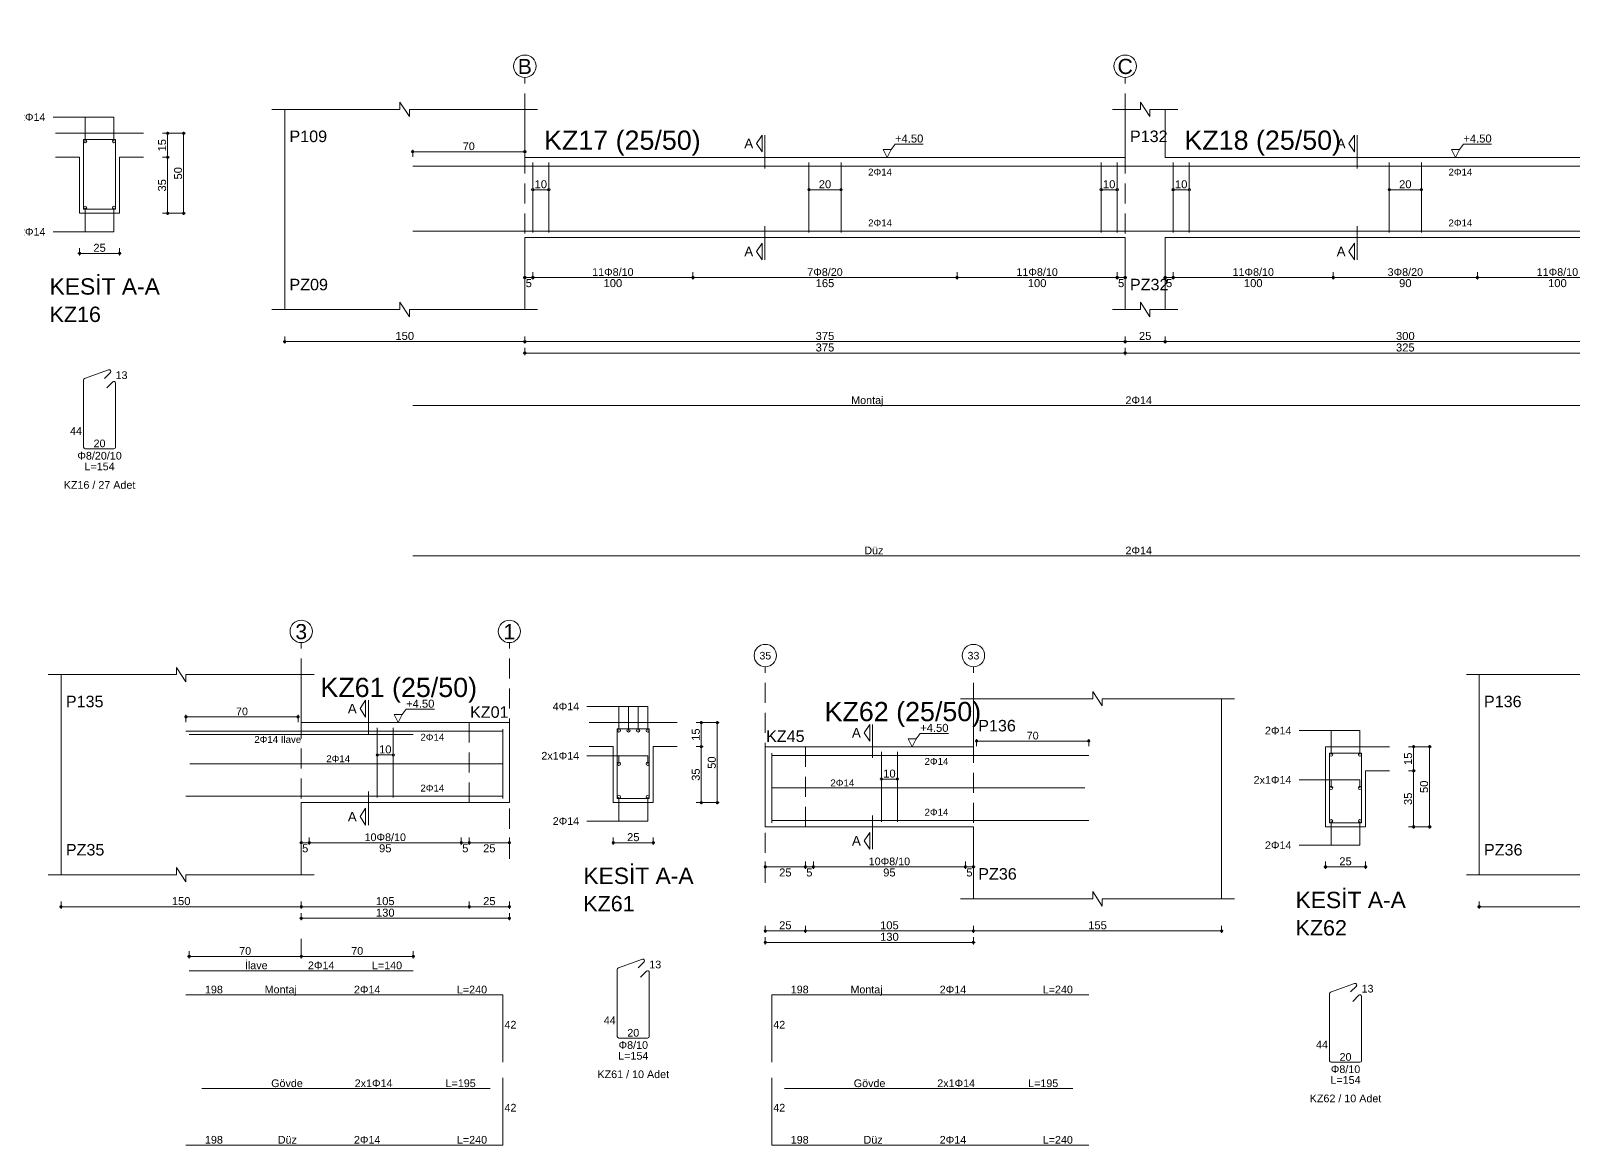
# Model space of a CAD drawing. Header units: millimetres. Extents: x 23801 to 80069, y 9628 to 14137.
# Drawn here: x 32627 to 34072, y 11750 to 12794 of the extents above; entities that cross this region are included whole.
import ezdxf

# ---------------------------------------------------------------- set-up
doc = ezdxf.new("R2010")
doc.units = ezdxf.units.MM
doc.linetypes.add('DASHDOT2', pattern=[12.7, 6.35, -3.175, 0, -3.175])
doc.linetypes.add('DASHED4', pattern=[18.75, 12.5, -6.25])
doc.layers.add('aks', color=251, linetype='DASHDOT2', lineweight=35)
for name, color, linetype in [('Donatı Topl. Uzun. Yazısı', 7, 'Continuous'), ('Donatı Uz. Yazısı', 7, 'Continuous'), ('Donatı Yazısı', 7, 'Continuous'), ('Donatı Çizgisi', 7, 'Continuous'), ('Kiriş', 7, 'Continuous'), ('Standart', 7, 'Continuous'), ('Ölçülendirme', 7, 'Continuous')]:
    doc.layers.add(name, color=color, linetype=linetype)
doc.styles.add('arial_1_18', font='arial.ttf', dxfattribs={"height": 0.2})

# ---------------------------------------------------------------- blocks, each defined once
blk = doc.blocks.new('IDE1071Entity7281')
at = {"layer": 'aks', "color": 30, "linetype": 'DASHED4', "lineweight": 5}
for points in [[(9068.8, 2016.8), (9068.8, 2151.8)], [(9398.8, 2016.8), (9398.8, 2151.8)], [(9068.8, 1955.8), (9068.8, 1966.8)]]:
    blk.add_lwpolyline(points, dxfattribs=at)
at = {"layer": 'aks', "color": 1, "linetype": 'Continuous', "lineweight": 5}
for centre in [(9068.8, 2158.8), (9398.8, 2158.8)]:
    blk.add_circle(centre, 7, dxfattribs=at)
at = {"layer": 'Donatı Çizgisi', "color": 5, "linetype": 'Continuous', "lineweight": 5}
for points in [[(8996.8, 2096.4), (9419.8, 2096.4)], [(8997.8, 2094.4), (9152.3, 2094.4)], [(9073.8, 2055), (9073.8, 2098.6)], [(9083.8, 2055), (9083.8, 2098.6)], [(9223.8, 2055), (9223.8, 2098.6)], [(9243.8, 2055), (9243.8, 2098.6)], [(9383.8, 2055), (9383.8, 2098.6)], [(9393.8, 2055), (9393.8, 2098.6)], [(9419.8, 2054.4), (9419.8, 2097.8)], [(9484.13, 2054.3), (9484.13, 2097.9)], [(9484.13, 2097.9), (9504.13, 2097.9)], [(9504.13, 2054.3), (9504.13, 2097.9)], [(8996.8, 2055.8), (9419.8, 2055.8)], [(9484.13, 2054.3), (9504.13, 2054.3)], [(8997.8, 1946.8), (9152.3, 1946.8)], [(9484.13, 1905.72), (9484.13, 1947.59)], [(9484.8, 1948.54), (9499.81, 1954.01)], [(9497.24, 1948.69), (9500.88, 1952.33)], [(9498.62, 1942.78), (9502.39, 1946.56)], [(9504.13, 1905.72), (9504.13, 1945.84)], [(8996.8, 1931.7), (9419.8, 1931.7)], [(9419.8, 1889.7), (9419.8, 1931.7)], [(9485.15, 1904.7), (9503.11, 1904.7)], [(9419.8, 1837.85), (9419.8, 1879.85)], [(8996.8, 1837.85), (9419.8, 1837.85)]]:
    blk.add_lwpolyline(points, dxfattribs=at)
for centre in [(9485.13, 2096.9), (9503.13, 2096.9), (9485.13, 2055.3), (9503.13, 2055.3)]:
    blk.add_circle(centre, 1, dxfattribs=at)
for centre, start, end in [((9485.15, 1947.59), 110, 180), ((9500.16, 1953.05), 315, 110), ((9503.11, 1945.84), 0, 135), ((9485.15, 1905.72), 180, 270), ((9503.11, 1905.72), 270, 0)]:
    blk.add_arc(centre, 1.02, start, end, dxfattribs=at)
at = {"layer": 'Kiriş', "color": 1, "linetype": 'Continuous', "lineweight": 5}
for points in [[(8750.8, 2131.8), (8910.8, 2131.8)], [(8758.8, 2006.8), (8758.8, 2131.8)], [(8910.8, 2131.8), (8910.8, 2136.3)], [(8916.8, 2127.3), (8910.8, 2136.3)], [(8916.8, 2127.3), (8916.8, 2131.8)], [(8916.8, 2131.8), (9076.8, 2131.8)], [(9068.8, 2101.8), (9068.8, 2131.8)], [(9390.8, 2131.8), (9408.3, 2131.8)], [(9398.8, 2101.8), (9398.8, 2131.8)], [(9408.3, 2131.8), (9408.3, 2136.3)], [(9414.3, 2127.3), (9408.3, 2136.3)], [(9414.3, 2131.8), (9431.8, 2131.8)], [(9414.3, 2127.3), (9414.3, 2131.8)], [(9423.8, 2006.8), (9423.8, 2131.8)], [(9068.8, 2101.8), (9398.8, 2101.8)], [(9466.63, 2101.8), (9521.63, 2101.8)], [(9466.63, 2086.8), (9481.63, 2086.8)], [(9481.63, 2051.8), (9481.63, 2086.8)], [(9506.63, 2086.8), (9521.63, 2086.8)], [(9506.63, 2051.8), (9506.63, 2086.8)], [(9068.8, 2051.8), (9398.8, 2051.8)], [(9068.8, 2006.8), (9068.8, 2051.8)], [(9398.8, 2006.8), (9398.8, 2051.8)], [(9481.63, 2051.8), (9506.63, 2051.8)], [(8750.8, 2006.8), (8910.8, 2006.8)], [(8916.8, 2002.3), (8910.8, 2011.3)], [(8910.8, 2006.8), (8910.8, 2011.3)], [(8916.8, 2006.8), (9076.8, 2006.8)], [(8916.8, 2002.3), (8916.8, 2006.8)], [(9390.8, 2006.8), (9408.3, 2006.8)], [(9414.3, 2002.3), (9408.3, 2011.3)], [(9408.3, 2006.8), (9408.3, 2011.3)], [(9414.3, 2006.8), (9431.8, 2006.8)], [(9414.3, 2002.3), (9414.3, 2006.8)]]:
    blk.add_lwpolyline(points, dxfattribs=at)
at = {"layer": 'Ölçülendirme', "color": 1, "linetype": 'Continuous', "lineweight": 5}
for points in [[(9195.55, 2110.55), (9199.05, 2115.8)], [(9199.05, 2105.3), (9195.55, 2110.55)], [(9199.05, 2105.3), (9199.05, 2115.8)], [(9200.8, 2094.8), (9200.8, 2115.8)], [(9270.55, 2106.8), (9273.05, 2110.13)], [(9273.05, 2110.13), (9290.72, 2110.13)], [(9465.13, 2111.9), (9503.13, 2111.9)], [(9485.13, 2096.9), (9485.13, 2111.9)], [(9503.13, 2096.9), (9503.13, 2111.9)], [(8995.8, 2105.4), (9067.8, 2105.4)], [(8996.8, 2102.15), (8996.8, 2106.65)], [(9066.8, 2102.15), (9066.8, 2106.65)], [(9268.05, 2101.8), (9265.55, 2106.8)], [(9265.55, 2106.8), (9270.55, 2106.8)], [(9270.55, 2106.8), (9268.05, 2101.8)], [(9268.05, 2101.8), (9268.05, 2101.8)], [(9533.38, 2101.8), (9547.88, 2101.8)], [(9536.63, 2050.8), (9536.63, 2102.8)], [(9546.63, 2050.8), (9546.63, 2102.8)], [(9073.8, 2081.6), (9083.8, 2081.6)], [(9223.8, 2081.6), (9243.8, 2081.6)], [(9383.8, 2081.6), (9393.8, 2081.6)], [(9533.38, 2086.8), (9537.88, 2086.8)], [(9200.8, 2037.8), (9200.8, 2058.8)], [(9485.13, 2040.3), (9485.13, 2055.3)], [(9503.13, 2040.3), (9503.13, 2055.3)], [(9195.55, 2043.05), (9199.05, 2048.3)], [(9199.05, 2037.8), (9195.55, 2043.05)], [(9199.05, 2037.8), (9199.05, 2048.3)], [(9533.38, 2051.8), (9547.88, 2051.8)], [(9465.13, 2040.3), (9503.13, 2040.3)], [(9067.8, 2026.8), (9399.8, 2026.8)], [(9068.8, 2025.55), (9068.8, 2030.05)], [(9073.8, 2025.55), (9073.8, 2030.05)], [(9173.8, 2025.55), (9173.8, 2030.05)], [(9293.8, 2025.55), (9293.8, 2030.05)], [(9393.8, 2025.55), (9393.8, 2030.05)], [(9398.8, 2025.55), (9398.8, 2030.05)], [(9480.63, 2026.8), (9507.63, 2026.8)], [(9481.63, 2025.55), (9481.63, 2030.05)], [(9506.63, 2025.55), (9506.63, 2030.05)], [(8757.8, 1986.8), (9424.8, 1986.8)], [(8758.8, 1985.55), (8758.8, 1990.05)], [(9068.8, 1985.55), (9068.8, 1990.05)], [(9398.8, 1985.55), (9398.8, 1990.05)], [(9423.8, 1985.55), (9423.8, 1990.05)], [(9067.8, 1979.6), (9399.8, 1979.6)], [(9068.8, 1978.35), (9068.8, 1982.85)], [(9398.8, 1978.35), (9398.8, 1982.85)], [(8996.8, 1955.8), (9069.8, 1955.8)], [(8997.8, 1954.55), (8997.8, 1959.05)], [(9067.8, 1955.8), (9153.3, 1955.8)], [(9068.8, 1954.55), (9068.8, 1959.05)], [(9068.8, 1954.55), (9068.8, 1959.05)], [(9152.3, 1954.55), (9152.3, 1959.05)]]:
    blk.add_lwpolyline(points, dxfattribs=at)
for centre in [(8996.8, 2105.4), (9066.8, 2105.4), (9536.63, 2101.8), (9546.63, 2101.8), (9073.8, 2081.6), (9083.8, 2081.6), (9223.8, 2081.6), (9243.8, 2081.6), (9383.8, 2081.6), (9393.8, 2081.6), (9536.63, 2086.8), (9536.63, 2051.8), (9546.63, 2051.8), (9068.8, 2026.8), (9073.8, 2026.8), (9073.8, 2026.8), (9173.8, 2026.8), (9173.8, 2026.8), (9293.8, 2026.8), (9293.8, 2026.8), (9393.8, 2026.8), (9393.8, 2026.8), (9398.8, 2026.8), (9481.63, 2026.8), (9506.63, 2026.8), (8758.8, 1986.8), (9068.8, 1986.8), (9068.8, 1986.8), (9398.8, 1986.8), (9398.8, 1986.8), (9423.8, 1986.8), (9068.8, 1979.6), (9398.8, 1979.6), (8997.8, 1955.8), (9068.8, 1955.8), (9068.8, 1955.8), (9152.3, 1955.8)]:
    blk.add_circle(centre, 0.75, dxfattribs=at)
at = {"layer": 'aks', "color": 1, "linetype": 'Continuous', "lineweight": 5, "style": 'arial_1_18'}
for s, p in [('I', (9066.96, 2153.92)), ('J', (9395.5, 2153.92))]:
    blk.add_text(s, height=9.45, dxfattribs=at).set_placement(p)
at = {"layer": 'Donatı Topl. Uzun. Yazısı', "color": 1, "linetype": 'Continuous', "lineweight": 5, "style": 'arial_1_18'}
for s, p in [('L=155', (9125.74, 1947.76)), ('L=465', (9379.82, 1932.66)), ('L=154', (9484.72, 1891.26)), ('L=465', (9379.82, 1838.81))]:
    blk.add_text(s, height=4.8, dxfattribs=at).set_placement(p)
at = {"layer": 'Donatı Uz. Yazısı', "color": 1, "linetype": 'Continuous', "lineweight": 5, "style": 'arial_1_18'}
for s, p in [('13', (9504.13, 1948.3)), ('423', (9022.18, 1932.66)), ('44', (9475.71, 1913.42)), ('42', (9420.76, 1910.7)), ('20', (9490.4, 1905.66)), ('42', (9420.76, 1858.85)), ('423', (9022.18, 1838.81))]:
    blk.add_text(s, height=4.8, dxfattribs=at).set_placement(p)
at = {"layer": 'Donatı Yazısı', "color": 5, "linetype": 'Continuous', "lineweight": 5, "style": 'arial_1_18'}
for s, height, p in [('2Φ14', 4.8, (9443.8, 2109.5)), ('1Φ14 İlave', 4.32, (9039.49, 2089.12)), ('2Φ14', 4.8, (9443.8, 2037.9)), ('1Φ14', 4.8, (9079.68, 1947.76)), ('2Φ14', 4.8, (9220.99, 1932.66)), ('Φ8/20/10', 4.8, (9480.27, 1897.98)), ('KZ16 / 27 Adet', 4.8, (9471.77, 1879.74)), ('2Φ14', 4.8, (9220.99, 1838.81))]:
    blk.add_text(s, height=height, dxfattribs=at).set_placement(p)
for p in [(9260.76, 2090.52), (9260.76, 2058.76)]:
    blk.add_text('2Φ14', height=4.32, rotation=360, dxfattribs=at).set_placement(p)
at = {"layer": 'Donatı Yazısı', "color": 1, "linetype": 'Continuous', "lineweight": 5, "style": 'arial_1_18'}
for s, p in [('İlave', (9037.71, 1947.76)), ('Montaj', (9124.72, 1932.66)), ('Düz', (9132.93, 1838.81))]:
    blk.add_text(s, height=4.8, dxfattribs=at).set_placement(p)
at = {"layer": 'Kiriş', "color": 1, "linetype": 'Continuous', "lineweight": 5, "style": 'arial_1_18'}
for s, height, p in [('P108', 7.2, (8761.8, 2111.4)), ('KZ16 (25/50)', 12, (9080.8, 2106.6)), ('P146', 7.2, (9401.8, 2111.4)), ('PZ08', 7.2, (8761.8, 2018.8)), ('PZ46', 7.2, (9401.8, 2018.8)), ('KESİT A-A', 10.2, (9462.93, 2001)), ('KZ16', 9.6, (9462.93, 1983.92))]:
    blk.add_text(s, height=height, dxfattribs=at).set_placement(p)
at = {"layer": 'Ölçülendirme', "color": 1, "linetype": 'Continuous', "lineweight": 5, "style": 'arial_1_18'}
for s, height, p in [('70', 4.8, (9028.07, 2106.4)), ('A', 5.95, (9187.91, 2107.58)), ('+4.50', 5, (9273.05, 2111.13)), ('A', 5.95, (9187.91, 2040.08)), ('25', 5, (9490.25, 2027.76)), ('5', 5, (9069.36, 2020.8)), ('100', 5, (9117.97, 2020.8)), ('120', 5, (9227.97, 2020.8)), ('100', 5, (9337.97, 2020.8)), ('5', 5, (9394.36, 2020.8)), ('310', 5, (8907.97, 1987.8)), ('330', 5, (9227.97, 1987.8)), ('330', 5, (9227.97, 1980.6)), ('25', 5, (9407.41, 1987.8))]:
    blk.add_text(s, height=height, dxfattribs=at).set_placement(p)
for s, rotation, p in [('15', 90, (9535.67, 2090.42)), ('10', 360, (9074.91, 2082.56)), ('20', 360, (9229.91, 2082.56)), ('10', 360, (9384.91, 2082.56)), ('35', 90, (9535.67, 2065.42)), ('50', 90, (9545.67, 2072.92))]:
    blk.add_text(s, height=5, rotation=rotation, dxfattribs=at).set_placement(p)
at = {"layer": 'Ölçülendirme', "color": 5, "linetype": 'Continuous', "lineweight": 5, "style": 'arial_1_18'}
for s, p in [('11Φ8/10', (9110.87, 2027.8)), ('5Φ8/20', (9222.73, 2027.8)), ('11Φ8/10', (9330.87, 2027.8)), ('71', (9029.57, 1956.8)), ('84', (9106.82, 1956.8))]:
    blk.add_text(s, height=4.8, dxfattribs=at).set_placement(p)
blk = doc.blocks.new('IDE1071Entity7282')
at = {"layer": 'aks', "color": 30, "linetype": 'DASHED4', "lineweight": 5}
for points in [[(9759.77, 2001.7), (9759.77, 2136.7)], [(10134.77, 2001.7), (10134.77, 2136.7)]]:
    blk.add_lwpolyline(points, dxfattribs=at)
at = {"layer": 'aks', "color": 1, "linetype": 'Continuous', "lineweight": 5}
for centre in [(9759.77, 2143.7), (10134.77, 2143.7)]:
    blk.add_circle(centre, 7, dxfattribs=at)
at = {"layer": 'Donatı Çizgisi', "color": 5, "linetype": 'Continuous', "lineweight": 5}
for points in [[(9689.77, 2081.3), (10529.77, 2081.3)], [(9764.77, 2039.9), (9764.77, 2083.5)], [(9774.77, 2039.9), (9774.77, 2083.5)], [(9937.27, 2039.9), (9937.27, 2083.5)], [(9957.27, 2039.9), (9957.27, 2083.5)], [(10119.77, 2039.9), (10119.77, 2083.5)], [(10129.77, 2039.9), (10129.77, 2083.5)], [(10164.77, 2039.9), (10164.77, 2083.5)], [(10174.77, 2039.9), (10174.77, 2083.5)], [(10299.77, 2039.9), (10299.77, 2083.5)], [(10319.77, 2039.9), (10319.77, 2083.5)], [(9689.77, 2040.7), (10529.77, 2040.7)], [(9689.77, 1931.7), (10529.77, 1931.7)], [(9689.77, 1837.85), (10529.77, 1837.85)]]:
    blk.add_lwpolyline(points, dxfattribs=at)
at = {"layer": 'Kiriş', "color": 1, "linetype": 'Continuous', "lineweight": 5}
for points in [[(9681.77, 2116.7), (9681.77, 2121.2)], [(9687.77, 2112.2), (9681.77, 2121.2)], [(10144.27, 2116.7), (10144.27, 2121.2)], [(10150.27, 2112.2), (10144.27, 2121.2)], [(9601.77, 2116.7), (9681.77, 2116.7)], [(9609.77, 1991.7), (9609.77, 2116.7)], [(9687.77, 2112.2), (9687.77, 2116.7)], [(9687.77, 2116.7), (9767.77, 2116.7)], [(9759.77, 2086.7), (9759.77, 2116.7)], [(10126.77, 2116.7), (10144.27, 2116.7)], [(10134.77, 2086.7), (10134.77, 2116.7)], [(10150.27, 2116.7), (10167.77, 2116.7)], [(10150.27, 2112.2), (10150.27, 2116.7)], [(10159.77, 2086.7), (10159.77, 2116.7)], [(9759.77, 2086.7), (10134.77, 2086.7)], [(10159.77, 2086.7), (10459.77, 2086.7)], [(9759.77, 2036.7), (10134.77, 2036.7)], [(9759.77, 1991.7), (9759.77, 2036.7)], [(10134.77, 1991.7), (10134.77, 2036.7)], [(10159.77, 2036.7), (10459.77, 2036.7)], [(10159.77, 1991.7), (10159.77, 2036.7)], [(9687.77, 1987.2), (9681.77, 1996.2)], [(9681.77, 1991.7), (9681.77, 1996.2)], [(10150.27, 1987.2), (10144.27, 1996.2)], [(10144.27, 1991.7), (10144.27, 1996.2)], [(9601.77, 1991.7), (9681.77, 1991.7)], [(9687.77, 1991.7), (9767.77, 1991.7)], [(9687.77, 1987.2), (9687.77, 1991.7)], [(10126.77, 1991.7), (10144.27, 1991.7)], [(10150.27, 1991.7), (10167.77, 1991.7)], [(10150.27, 1987.2), (10150.27, 1991.7)]]:
    blk.add_lwpolyline(points, dxfattribs=at)
at = {"layer": 'Ölçülendirme', "color": 1, "linetype": 'Continuous', "lineweight": 5}
for points in [[(9904.52, 2095.45), (9908.02, 2100.7)], [(9908.02, 2090.2), (9908.02, 2100.7)], [(9909.77, 2079.7), (9909.77, 2100.7)], [(10274.52, 2095.45), (10278.02, 2100.7)], [(10278.02, 2090.2), (10278.02, 2100.7)], [(10279.77, 2079.7), (10279.77, 2100.7)], [(9689.77, 2087.05), (9689.77, 2091.55)], [(9759.77, 2087.05), (9759.77, 2091.55)], [(9908.02, 2090.2), (9904.52, 2095.45)], [(9986.02, 2086.7), (9983.52, 2091.7)], [(9983.52, 2091.7), (9988.52, 2091.7)], [(9988.52, 2091.7), (9986.02, 2086.7)], [(9988.52, 2091.7), (9991.02, 2095.03)], [(9991.02, 2095.03), (10008.69, 2095.03)], [(10278.02, 2090.2), (10274.52, 2095.45)], [(10341.02, 2086.7), (10338.52, 2091.7)], [(10338.52, 2091.7), (10343.52, 2091.7)], [(10343.52, 2091.7), (10341.02, 2086.7)], [(10343.52, 2091.7), (10346.02, 2095.03)], [(10346.02, 2095.03), (10363.69, 2095.03)], [(9688.77, 2090.3), (9760.77, 2090.3)], [(9986.02, 2086.7), (9986.02, 2086.7)], [(10341.02, 2086.7), (10341.02, 2086.7)], [(9764.77, 2066.5), (9774.77, 2066.5)], [(9937.27, 2066.5), (9957.27, 2066.5)], [(10119.77, 2066.5), (10129.77, 2066.5)], [(10164.77, 2066.5), (10174.77, 2066.5)], [(10299.77, 2066.5), (10319.77, 2066.5)], [(9909.77, 2022.7), (9909.77, 2043.7)], [(10279.77, 2022.7), (10279.77, 2043.7)], [(9904.52, 2027.95), (9908.02, 2033.2)], [(9908.02, 2022.7), (9908.02, 2033.2)], [(10274.52, 2027.95), (10278.02, 2033.2)], [(10278.02, 2022.7), (10278.02, 2033.2)], [(9908.02, 2022.7), (9904.52, 2027.95)], [(10278.02, 2022.7), (10274.52, 2027.95)], [(9759.77, 2010.45), (9759.77, 2014.95)], [(9764.77, 2010.45), (9764.77, 2014.95)], [(9864.77, 2010.45), (9864.77, 2014.95)], [(10029.77, 2010.45), (10029.77, 2014.95)], [(10129.77, 2010.45), (10129.77, 2014.95)], [(10134.77, 2010.45), (10134.77, 2014.95)], [(10159.77, 2010.45), (10159.77, 2014.95)], [(10164.77, 2010.45), (10164.77, 2014.95)], [(10264.77, 2010.45), (10264.77, 2014.95)], [(10354.77, 2010.45), (10354.77, 2014.95)], [(9758.77, 2011.7), (10135.77, 2011.7)], [(10158.77, 2011.7), (10460.77, 2011.7)], [(9609.77, 1970.45), (9609.77, 1974.95)], [(9759.77, 1970.45), (9759.77, 1974.95)], [(10134.77, 1970.45), (10134.77, 1974.95)], [(10159.77, 1970.45), (10159.77, 1974.95)], [(9608.77, 1971.7), (10610.77, 1971.7)], [(9759.77, 1963.25), (9759.77, 1967.75)], [(10134.77, 1963.25), (10134.77, 1967.75)], [(9758.77, 1964.5), (10460.77, 1964.5)]]:
    blk.add_lwpolyline(points, dxfattribs=at)
for centre in [(9689.77, 2090.3), (9759.77, 2090.3), (9764.77, 2066.5), (9774.77, 2066.5), (9937.27, 2066.5), (9957.27, 2066.5), (10119.77, 2066.5), (10129.77, 2066.5), (10164.77, 2066.5), (10174.77, 2066.5), (10299.77, 2066.5), (10319.77, 2066.5), (9759.77, 2011.7), (9764.77, 2011.7), (9764.77, 2011.7), (9864.77, 2011.7), (9864.77, 2011.7), (10029.77, 2011.7), (10029.77, 2011.7), (10129.77, 2011.7), (10129.77, 2011.7), (10134.77, 2011.7), (10159.77, 2011.7), (10164.77, 2011.7), (10164.77, 2011.7), (10264.77, 2011.7), (10264.77, 2011.7), (10354.77, 2011.7), (10354.77, 2011.7), (9609.77, 1971.7), (9759.77, 1971.7), (9759.77, 1971.7), (10134.77, 1971.7), (10134.77, 1971.7), (10159.77, 1971.7), (10159.77, 1971.7), (9759.77, 1964.5), (10134.77, 1964.5), (10134.77, 1964.5)]:
    blk.add_circle(centre, 0.75, dxfattribs=at)
at = {"layer": 'aks', "color": 1, "linetype": 'Continuous', "lineweight": 5, "style": 'arial_1_18'}
for s, p in [('C', (10130.01, 2138.82)), ('B', (9755.37, 2138.82))]:
    blk.add_text(s, height=9.45, dxfattribs=at).set_placement(p)
at = {"layer": 'Donatı Yazısı', "color": 5, "linetype": 'Continuous', "lineweight": 5, "style": 'arial_1_18'}
for p in [(9974.23, 2075.42), (10336.73, 2075.42), (9974.23, 2043.66), (10336.73, 2043.66)]:
    blk.add_text('2Φ14', height=4.32, rotation=360, dxfattribs=at).set_placement(p)
at = {"layer": 'Donatı Yazısı', "color": 1, "linetype": 'Continuous', "lineweight": 5, "style": 'arial_1_18'}
for s, p in [('Montaj', (9963.64, 1932.66)), ('Düz', (9971.85, 1838.81))]:
    blk.add_text(s, height=4.8, dxfattribs=at).set_placement(p)
at = {"layer": 'Donatı Yazısı', "color": 5, "linetype": 'Continuous', "lineweight": 5, "style": 'arial_1_18'}
for p in [(10134.97, 1932.66), (10134.97, 1838.81)]:
    blk.add_text('2Φ14', height=4.8, dxfattribs=at).set_placement(p)
at = {"layer": 'Kiriş', "color": 1, "linetype": 'Continuous', "lineweight": 5, "style": 'arial_1_18'}
for s, height, p in [('P109', 7.2, (9612.77, 2096.3)), ('KZ17 (25/50)', 12, (9771.77, 2091.5)), ('P132', 7.2, (10137.77, 2096.3)), ('KZ18 (25/50)', 12, (10171.77, 2091.5)), ('PZ09', 7.2, (9612.77, 2003.7)), ('PZ32', 7.2, (10137.77, 2003.7))]:
    blk.add_text(s, height=height, dxfattribs=at).set_placement(p)
at = {"layer": 'Ölçülendirme', "color": 1, "linetype": 'Continuous', "lineweight": 5, "style": 'arial_1_18'}
for s, height, p in [('+4.50', 5, (9991.02, 2096.03)), ('+4.50', 5, (10346.02, 2096.03)), ('70', 4.8, (9721.04, 2091.3)), ('A', 5.95, (9896.88, 2092.48)), ('A', 5.95, (10266.88, 2092.48)), ('A', 5.95, (9896.88, 2024.98)), ('A', 5.95, (10266.88, 2024.98)), ('5', 5, (9760.33, 2005.7)), ('100', 5, (9808.94, 2005.7)), ('165', 5, (9941.44, 2005.7)), ('100', 5, (10073.94, 2005.7)), ('5', 5, (10130.33, 2005.7)), ('5', 5, (10160.33, 2005.7)), ('100', 5, (10208.94, 2005.7)), ('90', 5, (10305.88, 2005.7)), ('100', 5, (10398.94, 2005.7)), ('150', 5, (9678.94, 1972.7)), ('375', 5, (9941.44, 1972.7)), ('25', 5, (10143.38, 1972.7)), ('300', 5, (10303.94, 1972.7)), ('375', 5, (9941.44, 1965.5)), ('325', 5, (10303.94, 1965.5))]:
    blk.add_text(s, height=height, dxfattribs=at).set_placement(p)
for s, p in [('10', (9765.88, 2067.46)), ('20', (9943.38, 2067.46)), ('10', (10120.88, 2067.46)), ('10', (10165.88, 2067.46)), ('20', (10305.88, 2067.46))]:
    blk.add_text(s, height=5, rotation=360, dxfattribs=at).set_placement(p)
at = {"layer": 'Ölçülendirme', "color": 5, "linetype": 'Continuous', "lineweight": 5, "style": 'arial_1_18'}
for s, p in [('11Φ8/10', (9801.84, 2012.7)), ('7Φ8/20', (9936.2, 2012.7)), ('11Φ8/10', (10066.84, 2012.7)), ('11Φ8/10', (10201.84, 2012.7)), ('3Φ8/20', (10298.7, 2012.7)), ('11Φ8/10', (10391.84, 2012.7))]:
    blk.add_text(s, height=4.8, dxfattribs=at).set_placement(p)
blk = doc.blocks.new('IDE1071Entity7312')
at = {"layer": 'aks', "color": 30, "linetype": 'DASHED4', "lineweight": 5}
for points in [[(9620.1, 1648.65), (9620.1, 1783.65)], [(9750.1, 1648.65), (9750.1, 1783.65)], [(9620.1, 1587.65), (9620.1, 1598.65)]]:
    blk.add_lwpolyline(points, dxfattribs=at)
at = {"layer": 'aks', "color": 1, "linetype": 'Continuous', "lineweight": 5}
for centre in [(9620.1, 1790.65), (9750.1, 1790.65)]:
    blk.add_circle(centre, 7, dxfattribs=at)
at = {"layer": 'Donatı Çizgisi', "color": 5, "linetype": 'Continuous', "lineweight": 5}
for points in [[(9548.1, 1728.25), (9746.1, 1728.25)], [(9550.1, 1726.25), (9690.1, 1726.25)], [(9667.6, 1686.85), (9667.6, 1730.45)], [(9677.6, 1686.85), (9677.6, 1730.45)], [(9746.1, 1686.25), (9746.1, 1729.65)], [(9817.52, 1686.15), (9817.52, 1729.75)], [(9817.52, 1729.75), (9837.52, 1729.75)], [(9837.52, 1686.15), (9837.52, 1729.75)], [(9550.6, 1707.95), (9745.6, 1707.95)], [(9548.1, 1687.65), (9746.1, 1687.65)], [(9817.52, 1686.15), (9837.52, 1686.15)], [(9818.19, 1580.39), (9833.2, 1585.86)], [(9830.63, 1580.54), (9834.27, 1584.18)], [(9550.1, 1578.65), (9690.1, 1578.65)], [(9817.52, 1537.57), (9817.52, 1579.44)], [(9832.01, 1574.63), (9835.78, 1578.41)], [(9837.52, 1537.57), (9837.52, 1577.69)], [(9548.1, 1563.55), (9746.1, 1563.55)], [(9746.1, 1521.55), (9746.1, 1563.55)], [(9818.54, 1536.55), (9836.5, 1536.55)], [(9558.1, 1505), (9738.1, 1505)], [(9746.1, 1469.7), (9746.1, 1511.7)], [(9548.1, 1469.7), (9746.1, 1469.7)]]:
    blk.add_lwpolyline(points, dxfattribs=at)
for centre in [(9818.52, 1728.75), (9824.52, 1728.75), (9830.52, 1728.75), (9836.52, 1728.75), (9818.52, 1707.95), (9836.52, 1707.95), (9818.52, 1687.15), (9836.52, 1687.15)]:
    blk.add_circle(centre, 1, dxfattribs=at)
for centre, start, end in [((9818.54, 1579.44), 110, 180), ((9833.55, 1584.9), 315, 110), ((9836.5, 1577.69), 0, 135), ((9818.54, 1537.57), 180, 270), ((9836.5, 1537.57), 270, 0)]:
    blk.add_arc(centre, 1.02, start, end, dxfattribs=at)
at = {"layer": 'Kiriş', "color": 1, "linetype": 'Continuous', "lineweight": 5}
for points in [[(9462.1, 1763.65), (9542.1, 1763.65)], [(9470.1, 1638.65), (9470.1, 1763.65)], [(9542.1, 1763.65), (9542.1, 1768.15)], [(9548.1, 1759.15), (9542.1, 1768.15)], [(9548.1, 1759.15), (9548.1, 1763.65)], [(9548.1, 1763.65), (9628.1, 1763.65)], [(9620.1, 1733.65), (9620.1, 1763.65)], [(9620.1, 1733.65), (9750.1, 1733.65)], [(9750.1, 1683.65), (9750.1, 1733.65)], [(9800.02, 1733.65), (9855.02, 1733.65)], [(9800.02, 1718.65), (9815.02, 1718.65)], [(9815.02, 1683.65), (9815.02, 1718.65)], [(9840.02, 1718.65), (9855.02, 1718.65)], [(9840.02, 1683.65), (9840.02, 1718.65)], [(9620.1, 1683.65), (9750.1, 1683.65)], [(9620.1, 1638.65), (9620.1, 1683.65)], [(9815.02, 1683.65), (9840.02, 1683.65)], [(9462.1, 1638.65), (9542.1, 1638.65)], [(9548.1, 1634.15), (9542.1, 1643.15)], [(9542.1, 1638.65), (9542.1, 1643.15)], [(9548.1, 1638.65), (9628.1, 1638.65)], [(9548.1, 1634.15), (9548.1, 1638.65)]]:
    blk.add_lwpolyline(points, dxfattribs=at)
at = {"layer": 'Kiriş', "color": 1, "linetype": 'DASHED4', "lineweight": 5}
for points in [[(9725.1, 1683.65), (9725.1, 1733.65)], [(9750.1, 1683.65), (9750.1, 1733.65)]]:
    blk.add_lwpolyline(points, dxfattribs=at)
at = {"layer": 'Ölçülendirme', "color": 1, "linetype": 'Continuous', "lineweight": 5}
for points in [[(9656.85, 1742.4), (9660.35, 1747.65)], [(9660.35, 1737.15), (9660.35, 1747.65)], [(9662.1, 1726.65), (9662.1, 1747.65)], [(9798.52, 1743.75), (9836.52, 1743.75)], [(9818.52, 1728.75), (9818.52, 1743.75)], [(9824.52, 1728.75), (9824.52, 1743.75)], [(9830.52, 1728.75), (9830.52, 1743.75)], [(9836.52, 1728.75), (9836.52, 1743.75)], [(9547.1, 1737.25), (9619.1, 1737.25)], [(9548.1, 1734), (9548.1, 1738.5)], [(9618.1, 1734), (9618.1, 1738.5)], [(9660.35, 1737.15), (9656.85, 1742.4)], [(9680.6, 1733.65), (9678.1, 1738.65)], [(9678.1, 1738.65), (9683.1, 1738.65)], [(9683.1, 1738.65), (9680.6, 1733.65)], [(9683.1, 1738.65), (9685.6, 1741.98)], [(9685.6, 1741.98), (9703.28, 1741.98)], [(9870.02, 1682.65), (9870.02, 1734.65)], [(9880.02, 1682.65), (9880.02, 1734.65)], [(9680.6, 1733.65), (9680.6, 1733.65)], [(9866.77, 1733.65), (9881.27, 1733.65)], [(9866.77, 1718.65), (9871.27, 1718.65)], [(9667.6, 1713.45), (9677.6, 1713.45)], [(9798.52, 1712.95), (9836.52, 1712.95)], [(9818.52, 1707.95), (9818.52, 1712.95)], [(9836.52, 1707.95), (9836.52, 1712.95)], [(9662.1, 1669.65), (9662.1, 1690.65)], [(9818.52, 1672.15), (9818.52, 1687.15)], [(9836.52, 1672.15), (9836.52, 1687.15)], [(9656.85, 1674.9), (9660.35, 1680.15)], [(9660.35, 1669.65), (9660.35, 1680.15)], [(9866.77, 1683.65), (9881.27, 1683.65)], [(9660.35, 1669.65), (9656.85, 1674.9)], [(9798.52, 1672.15), (9836.52, 1672.15)], [(9619.1, 1658.65), (9751.1, 1658.65)], [(9620.1, 1657.4), (9620.1, 1661.9)], [(9625.1, 1657.4), (9625.1, 1661.9)], [(9720.1, 1657.4), (9720.1, 1661.9)], [(9725.1, 1657.4), (9725.1, 1661.9)], [(9750.1, 1657.4), (9750.1, 1661.9)], [(9814.02, 1658.65), (9841.02, 1658.65)], [(9815.02, 1657.4), (9815.02, 1661.9)], [(9840.02, 1657.4), (9840.02, 1661.9)], [(9469.1, 1618.65), (9751.1, 1618.65)], [(9470.1, 1617.4), (9470.1, 1621.9)], [(9620.1, 1617.4), (9620.1, 1621.9)], [(9725.1, 1617.4), (9725.1, 1621.9)], [(9750.1, 1617.4), (9750.1, 1621.9)], [(9619.1, 1611.45), (9751.1, 1611.45)], [(9620.1, 1610.2), (9620.1, 1614.7)], [(9750.1, 1610.2), (9750.1, 1614.7)], [(9550.1, 1586.4), (9550.1, 1590.9)], [(9620.1, 1586.4), (9620.1, 1590.9)], [(9620.1, 1586.4), (9620.1, 1590.9)], [(9690.1, 1586.4), (9690.1, 1590.9)], [(9549.1, 1587.65), (9621.1, 1587.65)], [(9619.1, 1587.65), (9691.1, 1587.65)]]:
    blk.add_lwpolyline(points, dxfattribs=at)
for centre in [(9548.1, 1737.25), (9618.1, 1737.25), (9870.02, 1733.65), (9880.02, 1733.65), (9870.02, 1718.65), (9667.6, 1713.45), (9677.6, 1713.45), (9870.02, 1683.65), (9880.02, 1683.65), (9620.1, 1658.65), (9625.1, 1658.65), (9625.1, 1658.65), (9720.1, 1658.65), (9720.1, 1658.65), (9725.1, 1658.65), (9725.1, 1658.65), (9750.1, 1658.65), (9815.02, 1658.65), (9840.02, 1658.65), (9470.1, 1618.65), (9620.1, 1618.65), (9620.1, 1618.65), (9725.1, 1618.65), (9725.1, 1618.65), (9750.1, 1618.65), (9620.1, 1611.45), (9750.1, 1611.45), (9550.1, 1587.65), (9620.1, 1587.65), (9620.1, 1587.65), (9690.1, 1587.65)]:
    blk.add_circle(centre, 0.75, dxfattribs=at)
at = {"layer": 'aks', "color": 1, "linetype": 'Continuous', "lineweight": 5, "style": 'arial_1_18'}
for s, p in [('3', (9616.43, 1785.77)), ('1', (9746.43, 1785.77))]:
    blk.add_text(s, height=9.45, dxfattribs=at).set_placement(p)
at = {"layer": 'Donatı Topl. Uzun. Yazısı', "color": 1, "linetype": 'Continuous', "lineweight": 5, "style": 'arial_1_18'}
for s, p in [('L=140', (9664.27, 1579.61)), ('L=240', (9717.37, 1564.51)), ('L=154', (9818.11, 1523.11)), ('L=195', (9710.27, 1505.96)), ('L=240', (9717.37, 1470.66))]:
    blk.add_text(s, height=4.8, dxfattribs=at).set_placement(p)
at = {"layer": 'Donatı Uz. Yazısı', "color": 1, "linetype": 'Continuous', "lineweight": 5, "style": 'arial_1_18'}
for s, p in [('13', (9837.52, 1580.15)), ('198', (9559.98, 1564.51)), ('42', (9747.06, 1542.55)), ('44', (9809.1, 1545.27)), ('20', (9823.79, 1537.51)), ('42', (9747.06, 1490.7)), ('198', (9559.98, 1470.66))]:
    blk.add_text(s, height=4.8, dxfattribs=at).set_placement(p)
at = {"layer": 'Donatı Yazısı', "color": 5, "linetype": 'Continuous', "lineweight": 5, "style": 'arial_1_18'}
for s, height, p in [('4Φ14', 4.8, (9777.19, 1741.35)), ('2Φ14 İlave', 4.32, (9590.79, 1720.97)), ('2x1Φ14', 4.8, (9770.1, 1710.55)), ('2Φ14', 4.8, (9777.19, 1669.75)), ('2Φ14', 4.8, (9624.3, 1579.61)), ('2Φ14', 4.8, (9653.04, 1564.51)), ('Φ8/10', 4.8, (9818.32, 1529.83)), ('KZ61 / 10 Adet', 4.8, (9805.15, 1511.59)), ('2x1Φ14', 4.8, (9653.5, 1505.96)), ('2Φ14', 4.8, (9653.04, 1470.66))]:
    blk.add_text(s, height=height, dxfattribs=at).set_placement(p)
for p in [(9694.56, 1722.37), (9635.76, 1708.91), (9694.56, 1690.61)]:
    blk.add_text('2Φ14', height=4.32, rotation=360, dxfattribs=at).set_placement(p)
at = {"layer": 'Donatı Yazısı', "color": 1, "linetype": 'Continuous', "lineweight": 5, "style": 'arial_1_18'}
for s, p in [('İlave', (9584.94, 1579.61)), ('Montaj', (9597.27, 1564.51)), ('Gövde', (9601.35, 1505.96)), ('Düz', (9605.48, 1470.66))]:
    blk.add_text(s, height=4.8, dxfattribs=at).set_placement(p)
at = {"layer": 'Kiriş', "color": 1, "linetype": 'Continuous', "lineweight": 5, "style": 'arial_1_18'}
for s, height, p in [('KZ61 (25/50)', 12, (9632.1, 1749.65)), ('P135', 7.2, (9473.1, 1743.25)), ('KZ01', 7.2, (9725.58, 1736.65)), ('PZ35', 7.2, (9473.1, 1650.65)), ('KESİT A-A', 10.2, (9796.32, 1632.85)), ('KZ61', 9.6, (9796.32, 1615.77))]:
    blk.add_text(s, height=height, dxfattribs=at).set_placement(p)
at = {"layer": 'Ölçülendirme', "color": 1, "linetype": 'Continuous', "lineweight": 5, "style": 'arial_1_18'}
for s, height, p in [('A', 5.95, (9649.21, 1739.43)), ('+4.50', 5, (9685.6, 1742.98)), ('70', 4.8, (9579.37, 1738.25)), ('A', 5.95, (9649.21, 1671.93)), ('5', 5, (9620.66, 1652.65)), ('95', 5, (9668.72, 1652.65)), ('5', 5, (9720.66, 1652.65)), ('25', 5, (9733.72, 1652.65)), ('25', 5, (9823.64, 1659.61)), ('150', 5, (9539.28, 1619.65)), ('105', 5, (9666.78, 1619.65)), ('25', 5, (9733.72, 1619.65)), ('130', 5, (9666.78, 1612.45))]:
    blk.add_text(s, height=height, dxfattribs=at).set_placement(p)
for s, rotation, p in [('15', 90, (9869.06, 1722.27)), ('10', 360, (9668.72, 1714.41)), ('50', 90, (9879.06, 1704.77)), ('35', 90, (9869.06, 1697.27))]:
    blk.add_text(s, height=5, rotation=rotation, dxfattribs=at).set_placement(p)
at = {"layer": 'Ölçülendirme', "color": 5, "linetype": 'Continuous', "lineweight": 5, "style": 'arial_1_18'}
for s, p in [('10Φ8/10', (9659.67, 1659.65)), ('70', (9581.37, 1588.65)), ('70', (9651.37, 1588.65))]:
    blk.add_text(s, height=4.8, dxfattribs=at).set_placement(p)
blk = doc.blocks.new('IDE1071Entity7313')
at = {"layer": 'aks', "color": 30, "linetype": 'DASHED4', "lineweight": 5}
for points in [[(9910, 1633.55), (9910, 1768.55)], [(10040, 1633.55), (10040, 1768.55)]]:
    blk.add_lwpolyline(points, dxfattribs=at)
at = {"layer": 'aks', "color": 1, "linetype": 'Continuous', "lineweight": 5}
for centre in [(9910, 1775.55), (10040, 1775.55)]:
    blk.add_circle(centre, 7, dxfattribs=at)
at = {"layer": 'Donatı Çizgisi', "color": 5, "linetype": 'Continuous', "lineweight": 5}
for points in [[(9982.5, 1671.75), (9982.5, 1715.35)], [(9992.5, 1671.75), (9992.5, 1715.35)], [(9914, 1671.15), (9914, 1714.55)], [(9914, 1713.15), (10112, 1713.15)], [(10262.42, 1671.05), (10262.42, 1714.65)], [(10262.42, 1714.65), (10282.42, 1714.65)], [(10282.42, 1671.05), (10282.42, 1714.65)], [(9914.5, 1692.85), (10109.5, 1692.85)], [(9914, 1672.55), (10112, 1672.55)], [(10262.42, 1671.05), (10282.42, 1671.05)], [(10263.09, 1565.29), (10278.1, 1570.76)], [(9914, 1521.55), (9914, 1563.55)], [(9914, 1563.55), (10112, 1563.55)], [(10262.42, 1522.47), (10262.42, 1564.34)], [(10275.53, 1565.44), (10279.17, 1569.08)], [(10276.9, 1559.53), (10280.68, 1563.31)], [(10282.42, 1522.47), (10282.42, 1562.59)], [(10263.44, 1521.45), (10281.4, 1521.45)], [(9914, 1469.7), (9914, 1511.7)], [(9922, 1505), (10102, 1505)], [(9914, 1469.7), (10112, 1469.7)]]:
    blk.add_lwpolyline(points, dxfattribs=at)
for centre in [(10263.42, 1713.65), (10281.42, 1713.65), (10263.42, 1692.85), (10281.42, 1692.85), (10263.42, 1672.05), (10281.42, 1672.05)]:
    blk.add_circle(centre, 1, dxfattribs=at)
for centre, start, end in [((10278.44, 1569.8), 315, 110), ((10263.44, 1564.34), 110, 180), ((10281.4, 1562.59), 0, 135), ((10263.44, 1522.47), 180, 270), ((10281.4, 1522.47), 270, 0)]:
    blk.add_arc(centre, 1.02, start, end, dxfattribs=at)
at = {"layer": 'Kiriş', "color": 1, "linetype": 'Continuous', "lineweight": 5}
for points in [[(10032, 1748.55), (10114.5, 1748.55)], [(10040, 1718.55), (10040, 1748.55)], [(10114.5, 1748.55), (10114.5, 1753.05)], [(10120.5, 1744.05), (10114.5, 1753.05)], [(10120.5, 1744.05), (10120.5, 1748.55)], [(10120.5, 1748.55), (10203, 1748.55)], [(10195, 1623.55), (10195, 1748.55)], [(9910, 1668.55), (9910, 1718.55)], [(9910, 1718.55), (10040, 1718.55)], [(10259.92, 1668.55), (10259.92, 1718.55)], [(10259.92, 1718.55), (10299.92, 1718.55)], [(10284.92, 1703.55), (10299.92, 1703.55)], [(10284.92, 1668.55), (10284.92, 1703.55)], [(9910, 1668.55), (10040, 1668.55)], [(10040, 1623.55), (10040, 1668.55)], [(10259.92, 1668.55), (10284.92, 1668.55)], [(10032, 1623.55), (10114.5, 1623.55)], [(10120.5, 1619.05), (10114.5, 1628.05)], [(10114.5, 1623.55), (10114.5, 1628.05)], [(10120.5, 1623.55), (10203, 1623.55)], [(10120.5, 1619.05), (10120.5, 1623.55)]]:
    blk.add_lwpolyline(points, dxfattribs=at)
at = {"layer": 'Kiriş', "color": 1, "linetype": 'DASHED4', "lineweight": 5}
for points in [[(9910, 1668.55), (9910, 1718.55)], [(9935, 1668.55), (9935, 1718.55)]]:
    blk.add_lwpolyline(points, dxfattribs=at)
at = {"layer": 'Ölçülendirme', "color": 1, "linetype": 'Continuous', "lineweight": 5}
for points in [[(9971.75, 1727.3), (9975.25, 1732.55)], [(9975.25, 1722.05), (9971.75, 1727.3)], [(9975.25, 1722.05), (9975.25, 1732.55)], [(9977, 1711.55), (9977, 1732.55)], [(10004.25, 1723.55), (10006.75, 1726.88)], [(10006.75, 1726.88), (10024.43, 1726.88)], [(10243.42, 1728.65), (10281.42, 1728.65)], [(10263.42, 1713.65), (10263.42, 1728.65)], [(10281.42, 1713.65), (10281.42, 1728.65)], [(10001.75, 1718.55), (9999.25, 1723.55)], [(9999.25, 1723.55), (10004.25, 1723.55)], [(10004.25, 1723.55), (10001.75, 1718.55)], [(10001.75, 1718.55), (10001.75, 1718.55)], [(10041, 1722.15), (10113, 1722.15)], [(10042, 1718.9), (10042, 1723.4)], [(10112, 1718.9), (10112, 1723.4)], [(10311.67, 1718.55), (10326.17, 1718.55)], [(10314.92, 1667.55), (10314.92, 1719.55)], [(10324.92, 1667.55), (10324.92, 1719.55)], [(9982.5, 1698.35), (9992.5, 1698.35)], [(10243.42, 1697.85), (10281.42, 1697.85)], [(10263.42, 1692.85), (10263.42, 1697.85)], [(10281.42, 1692.85), (10281.42, 1697.85)], [(10311.67, 1703.55), (10316.17, 1703.55)], [(9977, 1654.55), (9977, 1675.55)], [(10263.42, 1657.05), (10263.42, 1672.05)], [(10281.42, 1657.05), (10281.42, 1672.05)], [(10311.67, 1668.55), (10326.17, 1668.55)], [(9971.75, 1659.8), (9975.25, 1665.05)], [(9975.25, 1654.55), (9971.75, 1659.8)], [(9975.25, 1654.55), (9975.25, 1665.05)], [(10243.42, 1657.05), (10281.42, 1657.05)], [(9909, 1643.55), (10041, 1643.55)], [(9910, 1642.3), (9910, 1646.8)], [(9935, 1642.3), (9935, 1646.8)], [(9940, 1642.3), (9940, 1646.8)], [(10035, 1642.3), (10035, 1646.8)], [(10040, 1642.3), (10040, 1646.8)], [(10258.92, 1643.55), (10285.92, 1643.55)], [(10259.92, 1642.3), (10259.92, 1646.8)], [(10284.92, 1642.3), (10284.92, 1646.8)], [(9909, 1603.55), (10196, 1603.55)], [(9910, 1602.3), (9910, 1606.8)], [(9910, 1595.1), (9910, 1599.6)], [(9935, 1602.3), (9935, 1606.8)], [(10040, 1602.3), (10040, 1606.8)], [(10040, 1595.1), (10040, 1599.6)], [(10195, 1602.3), (10195, 1606.8)], [(9909, 1596.35), (10041, 1596.35)]]:
    blk.add_lwpolyline(points, dxfattribs=at)
for centre in [(10042, 1722.15), (10112, 1722.15), (10314.92, 1718.55), (10324.92, 1718.55), (9982.5, 1698.35), (9992.5, 1698.35), (10314.92, 1703.55), (10314.92, 1668.55), (10324.92, 1668.55), (9910, 1643.55), (9935, 1643.55), (9935, 1643.55), (9940, 1643.55), (9940, 1643.55), (10035, 1643.55), (10035, 1643.55), (10040, 1643.55), (10259.92, 1643.55), (10284.92, 1643.55), (9910, 1603.55), (9935, 1603.55), (9935, 1603.55), (10040, 1603.55), (10040, 1603.55), (10195, 1603.55), (9910, 1596.35), (10040, 1596.35)]:
    blk.add_circle(centre, 0.75, dxfattribs=at)
at = {"layer": 'aks', "color": 1, "linetype": 'Continuous', "lineweight": 5, "style": 'arial_1_18'}
for s, p in [('35', (9906.33, 1773.11)), ('33', (10036.33, 1773.11))]:
    blk.add_text(s, height=4.725, dxfattribs=at).set_placement(p)
at = {"layer": 'Donatı Topl. Uzun. Yazısı', "color": 1, "linetype": 'Continuous', "lineweight": 5, "style": 'arial_1_18'}
for s, p in [('L=240', (10083.27, 1564.51)), ('L=154', (10263, 1508.01)), ('L=195', (10074.17, 1505.96)), ('L=240', (10083.27, 1470.66))]:
    blk.add_text(s, height=4.8, dxfattribs=at).set_placement(p)
at = {"layer": 'Donatı Uz. Yazısı', "color": 1, "linetype": 'Continuous', "lineweight": 5, "style": 'arial_1_18'}
for s, p in [('198', (9925.88, 1564.51)), ('13', (10282.42, 1565.05)), ('42', (9914.96, 1542.55)), ('44', (10254, 1530.17)), ('20', (10268.69, 1522.41)), ('42', (9914.96, 1490.7)), ('198', (9925.88, 1470.66))]:
    blk.add_text(s, height=4.8, dxfattribs=at).set_placement(p)
at = {"layer": 'Donatı Yazısı', "color": 5, "linetype": 'Continuous', "lineweight": 5, "style": 'arial_1_18'}
for s, p in [('2Φ14', (10222.09, 1726.25)), ('2x1Φ14', (10215, 1695.45)), ('2Φ14', (10222.09, 1654.65)), ('2Φ14', (10018.94, 1564.51)), ('Φ8/10', (10263.22, 1514.73)), ('2x1Φ14', (10017.4, 1505.96)), ('KZ62 / 10 Adet', (10250.05, 1496.49)), ('2Φ14', (10018.94, 1470.66))]:
    blk.add_text(s, height=4.8, dxfattribs=at).set_placement(p)
for p in [(10009.46, 1707.27), (9950.66, 1693.81), (10009.46, 1675.51)]:
    blk.add_text('2Φ14', height=4.32, rotation=360, dxfattribs=at).set_placement(p)
at = {"layer": 'Donatı Yazısı', "color": 1, "linetype": 'Continuous', "lineweight": 5, "style": 'arial_1_18'}
for s, p in [('Montaj', (9963.17, 1564.51)), ('Gövde', (9965.25, 1505.96)), ('Düz', (9971.38, 1470.66))]:
    blk.add_text(s, height=4.8, dxfattribs=at).set_placement(p)
at = {"layer": 'Kiriş', "color": 1, "linetype": 'Continuous', "lineweight": 5, "style": 'arial_1_18'}
for s, height, p in [('KZ62 (25/50)', 12, (9947, 1734.55)), ('P136', 7.2, (10043, 1728.15)), ('KZ45', 7.2, (9910.48, 1721.55)), ('PZ36', 7.2, (10043, 1635.55)), ('KESİT A-A', 10.2, (10241.22, 1617.75)), ('KZ62', 9.6, (10241.22, 1600.67))]:
    blk.add_text(s, height=height, dxfattribs=at).set_placement(p)
at = {"layer": 'Ölçülendirme', "color": 1, "linetype": 'Continuous', "lineweight": 5, "style": 'arial_1_18'}
for s, height, p in [('A', 5.95, (9964.11, 1724.33)), ('+4.50', 5, (10006.75, 1727.88)), ('70', 4.8, (10073.27, 1723.15)), ('A', 5.95, (9964.11, 1656.83)), ('25', 5, (10268.53, 1644.51)), ('25', 5, (9918.62, 1637.55)), ('5', 5, (9935.56, 1637.55)), ('95', 5, (9983.62, 1637.55)), ('5', 5, (10035.56, 1637.55)), ('25', 5, (9918.62, 1604.55)), ('105', 5, (9981.67, 1604.55)), ('155', 5, (10111.67, 1604.55)), ('130', 5, (9981.67, 1597.35))]:
    blk.add_text(s, height=height, dxfattribs=at).set_placement(p)
for s, rotation, p in [('15', 90, (10313.96, 1707.17)), ('10', 360, (9983.62, 1699.31)), ('50', 90, (10323.96, 1689.67)), ('35', 90, (10313.96, 1682.17))]:
    blk.add_text(s, height=5, rotation=rotation, dxfattribs=at).set_placement(p)
at = {"layer": 'Ölçülendirme', "color": 5, "linetype": 'Continuous', "lineweight": 5, "style": 'arial_1_18'}
blk.add_text('10Φ8/10', height=4.8, dxfattribs=at).set_placement((9974.57, 1644.55))
blk = doc.blocks.new('IDE1071Entity7314')
at = {"layer": 'Kiriş', "color": 1, "linetype": 'Continuous', "lineweight": 5}
for points in [[(10347.9, 1763.65), (10430.4, 1763.65)], [(10355.9, 1638.65), (10355.9, 1763.65)], [(10347.9, 1638.65), (10430.4, 1638.65)]]:
    blk.add_lwpolyline(points, dxfattribs=at)
at = {"layer": 'Ölçülendirme', "color": 1, "linetype": 'Continuous', "lineweight": 5}
for points in [[(10354.9, 1618.65), (11241.9, 1618.65)], [(10355.9, 1617.4), (10355.9, 1621.9)]]:
    blk.add_lwpolyline(points, dxfattribs=at)
blk.add_circle((10355.9, 1618.65), 0.75, dxfattribs=at)
at = {"layer": 'Kiriş', "color": 1, "linetype": 'Continuous', "lineweight": 5, "style": 'arial_1_18'}
for s, p in [('P136', (10358.9, 1743.25)), ('PZ36', (10358.9, 1650.65))]:
    blk.add_text(s, height=7.2, dxfattribs=at).set_placement(p)

msp = doc.modelspace()

# ---------------------------------------------------------------- block references
at = {"layer": 'Standart', "xscale": 1.5, "yscale": 1.5, "zscale": 1.5}
for name in ['IDE1071Entity7281', 'IDE1071Entity7282', 'IDE1071Entity7312', 'IDE1071Entity7314', 'IDE1071Entity7313']:
    msp.add_blockref(name, (18449.7, 9545), dxfattribs=at)

doc.saveas('drawing.dxf')
